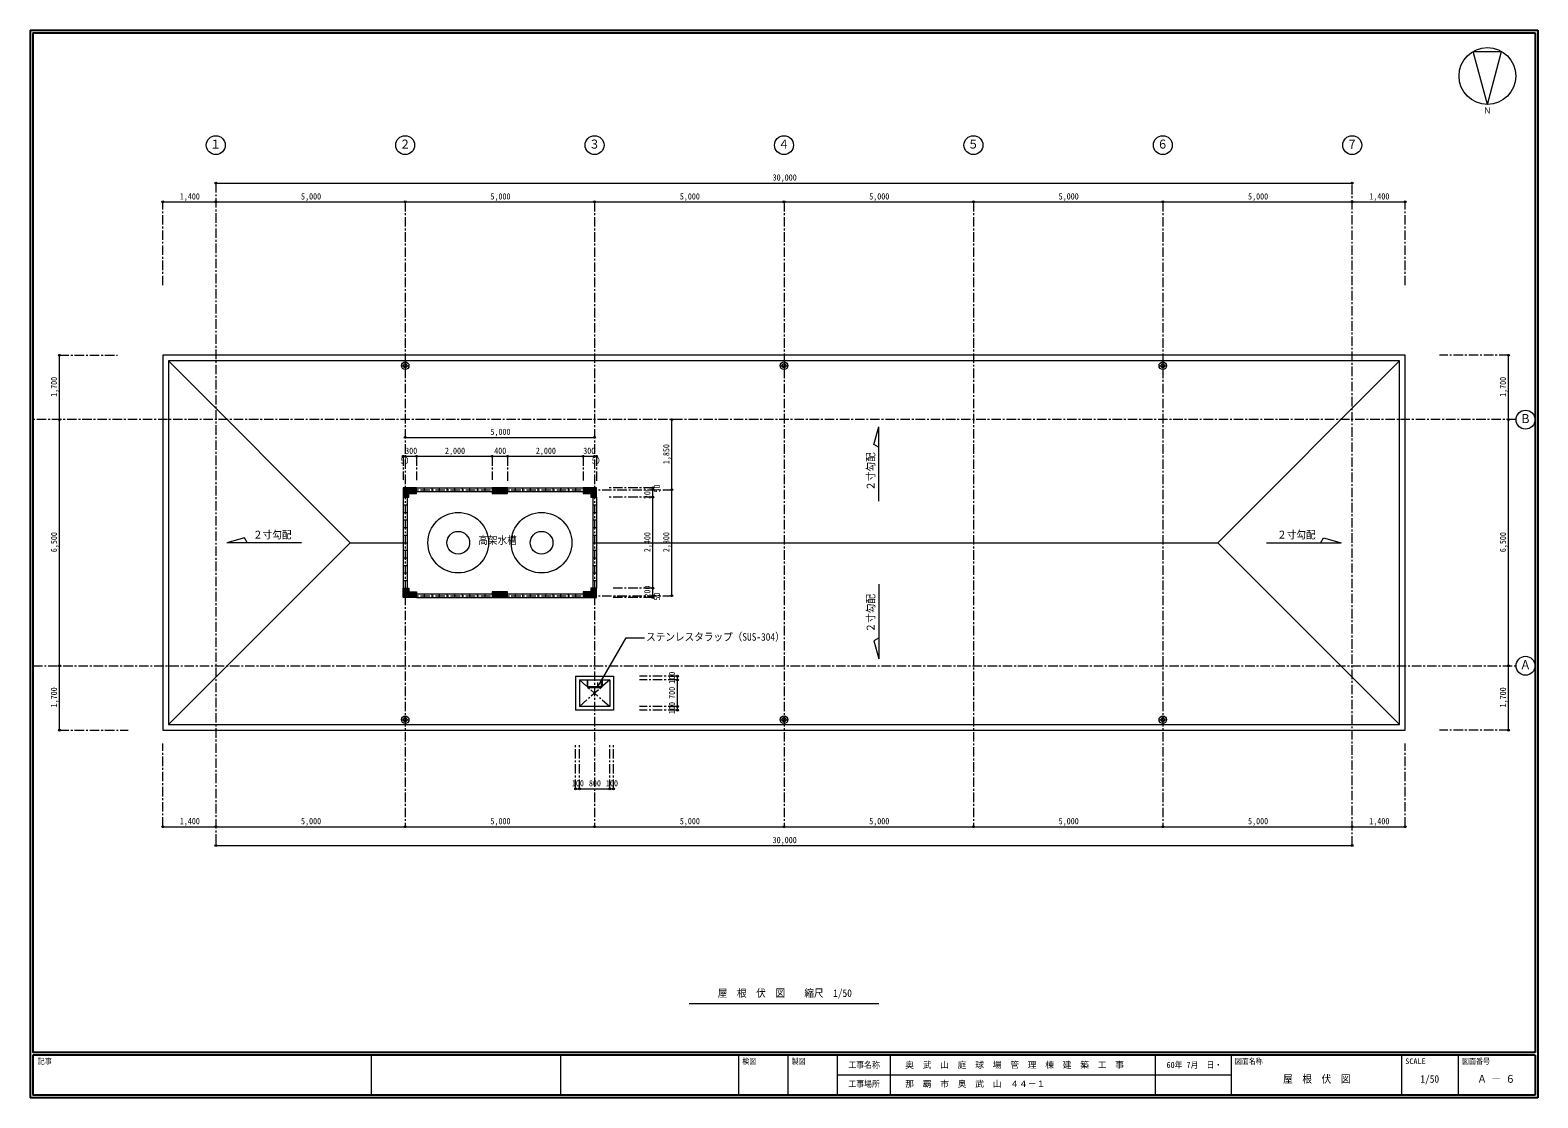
# Model space of a CAD drawing. Units: millimetres at full size, sheet at 1:50. Extents: x -19525 to 20275, y -14100 to 14100.
import ezdxf
from ezdxf.enums import TextEntityAlignment as Align

# ---------------------------------------------------------------- set-up
doc = ezdxf.new("R2010")
doc.units = ezdxf.units.MM
doc.header["$LTSCALE"] = 50
doc.header["$PDMODE"] = 32
doc.header["$PDSIZE"] = 50
doc.linetypes.add('CHAIN1', pattern=[8, 5, -1, 1, -1])
for name, color, linetype, lineweight in [('0-0_基準線･符号', 7, 'CHAIN1', 9), ('0-2_寸法線･文字', 7, 'Continuous', 9), ('0-3_躯体', 3, 'Continuous', 18), ('0-6_文字', 2, 'Continuous', 18), ('0-8_仕上(太)', 3, 'Continuous', 18), ('0-9_仕上(中)', 7, 'Continuous', 9), ('0-A_仕上(細)', 4, 'CHAIN1', 9), ('0-C_設備', 7, 'Continuous', 9), ('0-E_ハッチ', 4, 'Continuous', 9), ('0-F_その他', 253, 'Continuous', 18), ('F-8_F-8ﾚｲﾔ', 5, 'Continuous', 25)]:
    doc.layers.add(name, color=color, linetype=linetype, lineweight=lineweight)
doc.layers.add('F-6_F-6ﾚｲﾔ', color=2, linetype='Continuous')
doc.styles.add('ＭＳ ゴシック', font='')
doc.styles.get('ＭＳ ゴシック').set_extended_font_data('MS Gothic')

msp = doc.modelspace()

# ---------------------------------------------------------------- linework, layer by layer
at = {"layer": '0-0_基準線･符号'}
for p, q in [((-14625, 10062.5), (-14625, -7437.5)), ((15375, -7437.5), (15375, 10062.5)), ((-16025, 7362.5), (-16025, 9562.5)), ((-9625, 9562.5), (-9625, -6937.5)), ((-4625, 9562.5), (-4625, -6937.5)), ((375, 9562.5), (375, -6937.5)), ((5375, 9562.5), (5375, -6937.5)), ((10375, 9562.5), (10375, -6937.5)), ((16775, 7362.5), (16775, 9562.5)), ((-18750, 5512.5), (-17218.72, 5512.5)), ((19500, 5512.5), (17676.62, 5512.5)), ((19700, 3812.5), (-19450, 3812.5)), ((-9625, 1962.5), (-2587.13, 1962.5)), ((-9625, -837.5), (-2587.13, -837.5)), ((-19450, -2687.5), (19700, -2687.5)), ((-18750, -4387.5), (-16935.6, -4387.5)), ((-16025, -6937.5), (-16025, -4737.5)), ((16775, -6937.5), (16775, -4737.5)), ((19500, -4387.5), (17676.62, -4387.5))]:
    msp.add_line(p, q, dxfattribs=at)
at = {"layer": '0-2_寸法線･文字'}
for p, q in [((-14625, 10062.5), (15375, 10062.5)), ((-16025, 9562.5), (-14625, 9562.5)), ((-14625, 9562.5), (-9625, 9562.5)), ((-9625, 9562.5), (-4625, 9562.5)), ((-4625, 9562.5), (375, 9562.5)), ((375, 9562.5), (5375, 9562.5)), ((5375, 9562.5), (10375, 9562.5)), ((10375, 9562.5), (15375, 9562.5)), ((15375, 9562.5), (16775, 9562.5)), ((-18750, 3812.5), (-18750, 5512.5)), ((19500, 3812.5), (19500, 5512.5)), ((-18750, -2687.5), (-18750, 3812.5)), ((-2587.13, 1962.5), (-2587.13, 3812.5)), ((19500, -2687.5), (19500, 3812.5)), ((-9625, 3344.44), (-4625, 3344.44)), ((-9675, 2844.44), (-9625, 2844.44)), ((-9625, 2844.44), (-9325, 2844.44)), ((-9325, 2844.44), (-7325, 2844.44)), ((-7325, 2844.44), (-6925, 2844.44)), ((-6925, 2844.44), (-4925, 2844.44)), ((-4925, 2844.44), (-4625, 2844.44)), ((-4625, 2844.44), (-4575, 2844.44)), ((-3087.13, 1962.5), (-3087.13, 2012.5)), ((-3087.13, 1762.5), (-3087.13, 1962.5)), ((-3087.13, -637.5), (-3087.13, 1762.5)), ((-2587.13, -837.5), (-2587.13, 1962.5)), ((-3087.13, -837.5), (-3087.13, -637.5)), ((-3087.13, -887.5), (-3087.13, -837.5)), ((-18750, -4387.5), (-18750, -2687.5)), ((19500, -4387.5), (19500, -2687.5)), ((-2437.08, -3062.5), (-2437.08, -2962.5)), ((-2437.08, -3762.5), (-2437.08, -3062.5)), ((-2437.08, -3862.5), (-2437.08, -3762.5)), ((-5125, -5937.5), (-5025, -5937.5)), ((-5025, -5937.5), (-4225, -5937.5)), ((-4225, -5937.5), (-4125, -5937.5)), ((-16025, -6937.5), (-14625, -6937.5)), ((-14625, -6937.5), (-9625, -6937.5)), ((-9625, -6937.5), (-4625, -6937.5)), ((-4625, -6937.5), (375, -6937.5)), ((375, -6937.5), (5375, -6937.5)), ((5375, -6937.5), (10375, -6937.5)), ((10375, -6937.5), (15375, -6937.5)), ((15375, -6937.5), (16775, -6937.5)), ((-14625, -7437.5), (15375, -7437.5))]:
    msp.add_line(p, q, dxfattribs=at)
at = {"layer": '0-2_寸法線･文字', "linetype": 'CHAIN1'}
for p, q in [((-9675, 2844.44), (-9675, 2224.18)), ((-9325, 2844.44), (-9325, 2213.65)), ((-7325, 2844.44), (-7325, 2218.91)), ((-6925, 2844.44), (-6925, 2189.94)), ((-4925, 2844.44), (-4925, 2203.11)), ((-4575, 2844.44), (-4575, 2192.58)), ((-3087.13, 2012.5), (-4236.9, 2012.5)), ((-3087.13, 1762.5), (-4248.75, 1762.5)), ((-3087.13, -637.5), (-4165.79, -637.5)), ((-3087.13, -887.5), (-4177.64, -887.5)), ((-2437.08, -2962.5), (-3437.08, -2962.5)), ((-2437.08, -3062.5), (-3437.08, -3062.5)), ((-2437.08, -3762.5), (-3437.08, -3762.5)), ((-2437.08, -3862.5), (-3437.08, -3862.5)), ((-5125, -5937.5), (-5125, -4737.5)), ((-5025, -5937.5), (-5025, -4737.5)), ((-4225, -5937.5), (-4225, -4737.5)), ((-4125, -5937.5), (-4125, -4737.5))]:
    msp.add_line(p, q, dxfattribs=at)
at = {"layer": '0-2_寸法線･文字', "color": 6}
for p in [(-14625, 10062.5), (15375, 10062.5), (-16025, 9562.5), (-14625, 9562.5), (-9625, 9562.5), (-4625, 9562.5), (375, 9562.5), (5375, 9562.5), (10375, 9562.5), (15375, 9562.5), (16775, 9562.5), (-18750, 5512.5), (19500, 5512.5), (-18750, 3812.5), (-2587.13, 3812.5), (19500, 3812.5), (-9625, 3344.44), (-4625, 3344.44), (-9675, 2844.44), (-9625, 2844.44), (-9325, 2844.44), (-7325, 2844.44), (-6925, 2844.44), (-4925, 2844.44), (-4625, 2844.44), (-4575, 2844.44), (-3087.13, 2012.5), (-3087.13, 1962.5), (-3087.13, 1762.5), (-2587.13, 1962.5), (-3087.13, -637.5), (-3087.13, -837.5), (-3087.13, -887.5), (-2587.13, -837.5), (-18750, -2687.5), (19500, -2687.5), (-2437.08, -2962.5), (-2437.08, -3062.5), (-2437.08, -3762.5), (-2437.08, -3862.5), (-18750, -4387.5), (19500, -4387.5), (-5125, -5937.5), (-5025, -5937.5), (-4225, -5937.5), (-4125, -5937.5), (-16025, -6937.5), (-14625, -6937.5), (-9625, -6937.5), (-4625, -6937.5), (375, -6937.5), (5375, -6937.5), (10375, -6937.5), (15375, -6937.5), (16775, -6937.5), (-14625, -7437.5), (15375, -7437.5)]:
    msp.add_point(p, dxfattribs=at)
at = {"layer": '0-3_躯体'}
for p, q in [((-16025, 5512.5), (-16025, -4387.5)), ((16775, 5512.5), (-16025, 5512.5))]:
    msp.add_line(p, q, dxfattribs=at)
msp.add_lwpolyline([(-16025, -4387.5), (16775, -4387.5), (16775, 5512.5)], dxfattribs=at)
at = {"layer": '0-6_文字', "color": 4, "lineweight": 9}
for p, q in [((2875, 1657.74), (2875, 3625.88)), ((-12365.93, 562.5), (-14334.07, 562.5)), ((13115.93, 562.5), (15084.07, 562.5)), ((2875, -532.74), (2875, -2500.88)), ((-4535.38, -3242.5), (-4535.38, -3128.67))]:
    msp.add_line(p, q, dxfattribs=at)
at = {"layer": '0-6_文字', "color": 3}
msp.add_line((-2125, -11607.68), (2875, -11607.68), dxfattribs=at)
at = {"layer": '0-6_文字', "color": 4, "lineweight": 9}
for points in [[(2885.98, 3075.57), (2748.77, 3154.79), (2875, 3625.88)], [(-13783.76, 551.52), (-13862.98, 688.73), (-14334.07, 562.5)], [(14533.76, 551.52), (14612.98, 688.73), (15084.07, 562.5)], [(-4535.38, -3242.5), (-3790.57, -1952.46), (-3310.67, -1952.46)], [(2885.98, -1950.57), (2748.77, -2029.79), (2875, -2500.88)]]:
    msp.add_lwpolyline(points, dxfattribs=at)
at = {"layer": '0-6_文字', "color": 3}
for centre in [(-14625, 11062.5), (-9625, 11062.5), (-4625, 11062.5), (375, 11062.5), (5375, 11062.5), (10375, 11062.5), (15375, 11062.5), (19950, 3812.5), (19950, -2687.5)]:
    msp.add_circle(centre, 250, dxfattribs=at)
at = {"layer": '0-8_仕上(太)'}
for p, q in [((-15875, 5362.5), (-15875, -4237.5)), ((16625, 5362.5), (11825, 562.5)), ((16625, -4237.5), (16625, 5362.5)), ((-9325, 2012.5), (-9675, 2012.5)), ((-9325, 1862.5), (-9325, 2012.5)), ((-7325, 2012.5), (-7325, 1862.5)), ((-6925, 2012.5), (-7325, 2012.5)), ((-6925, 1862.5), (-6925, 2012.5)), ((-4575, 2012.5), (-4925, 2012.5)), ((-4925, 2012.5), (-4925, 1862.5)), ((-4575, 1762.5), (-4575, 2012.5)), ((-9525, 1762.5), (-9525, 1862.5)), ((-9525, 1862.5), (-9325, 1862.5)), ((-7325, 1862.5), (-6925, 1862.5)), ((-4925, 1862.5), (-4725, 1862.5)), ((-4725, 1862.5), (-4725, 1762.5)), ((-4725, 1762.5), (-4575, 1762.5)), ((-15875, -4237.5), (-11075, 562.5)), ((-11075, 562.5), (-9675, 562.5)), ((-4575, 562.5), (11825, 562.5)), ((16625, -4237.5), (11825, 562.5)), ((-9675, -637.5), (-9525, -637.5)), ((-9675, -887.5), (-9675, -637.5)), ((-9525, -637.5), (-9525, -737.5)), ((-9525, -737.5), (-9325, -737.5)), ((-7325, -737.5), (-7325, -887.5)), ((-6925, -737.5), (-7325, -737.5)), ((-6925, -887.5), (-6925, -737.5)), ((-4925, -737.5), (-4925, -887.5)), ((-4725, -737.5), (-4925, -737.5)), ((-4725, -637.5), (-4725, -737.5)), ((-7325, -887.5), (-6925, -887.5)), ((-4925, -887.5), (-4575, -887.5)), ((-15875, -4237.5), (16625, -4237.5))]:
    msp.add_line(p, q, dxfattribs=at)
for points in [[(16625, 5362.5), (-15875, 5362.5), (-11075, 562.5)], [(-9675, 2012.5), (-9675, 1762.5), (-9525, 1762.5)], [(-9325, -737.5), (-9325, -887.5), (-9675, -887.5)], [(-4575, -887.5), (-4575, -637.5), (-4725, -637.5)]]:
    msp.add_lwpolyline(points, dxfattribs=at)
at = {"layer": '0-9_仕上(中)'}
for p, q in [((-9325, 2012.5), (-7325, 2012.5)), ((-9125, 2012.5), (-9125, 1912.5)), ((-8925, 2012.5), (-8925, 1912.5)), ((-8725, 2012.5), (-8725, 1912.5)), ((-8525, 2012.5), (-8525, 1912.5)), ((-8325, 2012.5), (-8325, 1912.5)), ((-8125, 2012.5), (-8125, 1912.5)), ((-7925, 2012.5), (-7925, 1912.5)), ((-7725, 2012.5), (-7725, 1912.5)), ((-7525, 2012.5), (-7525, 1912.5)), ((-6925, 2012.5), (-4925, 2012.5)), ((-6725, 2012.5), (-6725, 1912.5)), ((-6525, 2012.5), (-6525, 1912.5)), ((-6325, 2012.5), (-6325, 1912.5)), ((-6125, 2012.5), (-6125, 1912.5)), ((-5925, 2012.5), (-5925, 1912.5)), ((-5725, 2012.5), (-5725, 1912.5)), ((-5525, 2012.5), (-5525, 1912.5)), ((-5325, 2012.5), (-5325, 1912.5)), ((-5125, 2012.5), (-5125, 1912.5)), ((-9675, 1762.5), (-9675, -637.5)), ((-9575, 1762.5), (-9575, -637.5)), ((-9325, 1912.5), (-7325, 1912.5)), ((-6925, 1912.5), (-4925, 1912.5)), ((-4675, 1762.5), (-4675, -637.5)), ((-4575, 1762.5), (-4575, -637.5)), ((-9675, 1562.5), (-9575, 1562.5)), ((-9675, 1362.5), (-9575, 1362.5)), ((-4675, 1562.5), (-4575, 1562.5)), ((-4675, 1362.5), (-4575, 1362.5)), ((-9675, 1162.5), (-9575, 1162.5)), ((-9675, 962.5), (-9575, 962.5)), ((-4675, 1162.5), (-4575, 1162.5)), ((-4675, 962.5), (-4575, 962.5)), ((-9675, 762.5), (-9575, 762.5)), ((-9675, 562.5), (-9575, 562.5)), ((-4675, 762.5), (-4575, 762.5)), ((-4675, 562.5), (-4575, 562.5)), ((-9675, 362.5), (-9575, 362.5)), ((-9675, 162.5), (-9575, 162.5)), ((-4675, 362.5), (-4575, 362.5)), ((-4675, 162.5), (-4575, 162.5)), ((-9675, -37.5), (-9575, -37.5)), ((-9675, -237.5), (-9575, -237.5)), ((-4675, -37.5), (-4575, -37.5)), ((-4675, -237.5), (-4575, -237.5)), ((-9675, -437.5), (-9575, -437.5)), ((-9325, -787.5), (-7325, -787.5)), ((-9125, -787.5), (-9125, -887.5)), ((-8925, -787.5), (-8925, -887.5)), ((-8725, -787.5), (-8725, -887.5)), ((-8525, -787.5), (-8525, -887.5)), ((-8325, -787.5), (-8325, -887.5)), ((-8125, -787.5), (-8125, -887.5)), ((-7925, -787.5), (-7925, -887.5)), ((-7725, -787.5), (-7725, -887.5)), ((-7525, -787.5), (-7525, -887.5)), ((-6925, -787.5), (-4925, -787.5)), ((-6725, -787.5), (-6725, -887.5)), ((-6525, -787.5), (-6525, -887.5)), ((-6325, -787.5), (-6325, -887.5)), ((-6125, -787.5), (-6125, -887.5)), ((-5925, -787.5), (-5925, -887.5)), ((-5725, -787.5), (-5725, -887.5)), ((-5525, -787.5), (-5525, -887.5)), ((-5325, -787.5), (-5325, -887.5)), ((-5125, -787.5), (-5125, -887.5)), ((-4675, -437.5), (-4575, -437.5)), ((-9325, -887.5), (-7325, -887.5)), ((-6925, -887.5), (-4925, -887.5)), ((-5125, -2962.5), (-5125, -3862.5)), ((-5025, -3062.5), (-5025, -3762.5)), ((-4825, -3062.5), (-4825, -3232.5)), ((-4805, -3232.5), (-4805, -3062.5)), ((-4445, -3232.5), (-4445, -3062.5)), ((-4425, -3062.5), (-4425, -3232.5)), ((-4455, -3242.5), (-4795, -3242.5)), ((-4795, -3262.5), (-4455, -3262.5)), ((-4125, -3862.5), (-5125, -3862.5)), ((-4225, -3762.5), (-5025, -3762.5))]:
    msp.add_line(p, q, dxfattribs=at)
for points in [[(-5125, -2962.5), (-4125, -2962.5), (-4125, -3862.5)], [(-5025, -3062.5), (-4225, -3062.5), (-4225, -3762.5)]]:
    msp.add_lwpolyline(points, dxfattribs=at)
for centre, radius, start, end in [((-4795, -3232.5), 30, 180, 270), ((-4795, -3232.5), 10, 180, 270), ((-4455, -3232.5), 10, 270, 0), ((-4455, -3232.5), 30, 270, 0)]:
    msp.add_arc(centre, radius, start, end, dxfattribs=at)
at = {"layer": '0-A_仕上(細)'}
for p, q in [((-5025, -3062.5), (-4225, -3762.5)), ((-4225, -3062.5), (-5025, -3762.5))]:
    msp.add_line(p, q, dxfattribs=at)
at = {"layer": '0-C_設備'}
for p, q in [((-9725, 5237.5), (-9525, 5237.5)), ((-9625, 5337.5), (-9625, 5137.5)), ((275, 5237.5), (475, 5237.5)), ((375, 5337.5), (375, 5137.5)), ((10275, 5237.5), (10475, 5237.5)), ((10375, 5337.5), (10375, 5137.5)), ((-9725, -4112.5), (-9525, -4112.5)), ((-9625, -4212.5), (-9625, -4012.5)), ((275, -4112.5), (475, -4112.5)), ((375, -4212.5), (375, -4012.5)), ((10275, -4112.5), (10475, -4112.5)), ((10375, -4212.5), (10375, -4012.5))]:
    msp.add_line(p, q, dxfattribs=at)
for centre, radius in [((-9625, 5237.5), 100), ((-9625, 5237.5), 50), ((375, 5237.5), 100), ((375, 5237.5), 50), ((10375, 5237.5), 100), ((10375, 5237.5), 50), ((-8225, 562.5), 800), ((-6025, 562.5), 800), ((-8225, 562.5), 300), ((-6025, 562.5), 300), ((-9625, -4112.5), 100), ((-9625, -4112.5), 50), ((375, -4112.5), 100), ((375, -4112.5), 50), ((10375, -4112.5), 100), ((10375, -4112.5), 50)]:
    msp.add_circle(centre, radius, dxfattribs=at)
at = {"layer": '0-E_ハッチ'}
for p, q in [((-9629.67, 2012.5), (-9479.67, 1862.5)), ((-9566.03, 2012.5), (-9416.03, 1862.5)), ((-9502.39, 2012.5), (-9352.39, 1862.5)), ((-7237.65, 2012.5), (-7087.65, 1862.5)), ((-7174.01, 2012.5), (-7024.01, 1862.5)), ((-7110.37, 2012.5), (-6960.37, 1862.5)), ((-4849.88, 2012.5), (-4599.88, 1762.5)), ((-4786.24, 2012.5), (-4575, 1801.26)), ((-4722.6, 2012.5), (-4575, 1864.9)), ((-9675, -658.75), (-9446.25, -887.5)), ((-9675, -722.39), (-9509.89, -887.5)), ((-9632.61, -637.5), (-9382.61, -887.5)), ((-7270.37, -737.5), (-7120.37, -887.5)), ((-7206.73, -737.5), (-7056.73, -887.5)), ((-7143.09, -737.5), (-6993.09, -887.5)), ((-4836.32, -737.5), (-4686.32, -887.5)), ((-4772.68, -737.5), (-4622.68, -887.5)), ((-4725, -721.54), (-4575, -871.54))]:
    msp.add_line(p, q, dxfattribs=at)
at = {"layer": '0-F_その他', "color": 3}
msp.add_line((18944.26, 12138.56), (19319.26, 13538.08), dxfattribs=at)
msp.add_lwpolyline([(18944.26, 12138.56), (18569.26, 13538.08), (19319.26, 13538.08)], dxfattribs=at)
msp.add_circle((18944.26, 12888.56), 750, dxfattribs=at)
at = {"layer": '0-F_その他'}
for points in [[(-9675, 2012.5), (-9675, 1762.5), (-9525, 1762.5)], [(-9675, 2012.5), (-9525, 1762.5), (-9525, 1862.5)], [(-9675, 2012.5), (-9525, 1862.5), (-9325, 1862.5)], [(-9675, 2012.5), (-9325, 1862.5), (-9325, 2012.5)], [(-7325, 1862.5), (-6925, 1862.5), (-7325, 2012.5), (-6925, 2012.5)], [(-4575, 2012.5), (-4925, 2012.5), (-4925, 1862.5)], [(-4575, 2012.5), (-4925, 1862.5), (-4725, 1862.5)], [(-4725, 1762.5), (-4575, 1762.5), (-4575, 2012.5)], [(-4575, 2012.5), (-4725, 1862.5), (-4725, 1762.5)], [(-9525, -637.5), (-9675, -637.5), (-9675, -887.5)], [(-9675, -887.5), (-9525, -737.5), (-9525, -637.5)], [(-9675, -887.5), (-9325, -887.5), (-9325, -737.5)], [(-9675, -887.5), (-9325, -737.5), (-9525, -737.5)], [(-7325, -887.5), (-6925, -887.5), (-7325, -737.5), (-6925, -737.5)], [(-4925, -887.5), (-4575, -887.5), (-4575, -637.5)], [(-4725, -737.5), (-4925, -887.5), (-4575, -637.5)], [(-4725, -737.5), (-4925, -737.5), (-4925, -887.5)], [(-4575, -637.5), (-4725, -637.5), (-4725, -737.5)]]:
    msp.add_solid(points, dxfattribs=at)
at = {"layer": 'F-8_F-8ﾚｲﾔ'}
for p, q in [((-19525, 14100), (20275, 14100)), ((-19525, 14100), (-19525, -14100)), ((-19450, 14025), (20200, 14025)), ((-19450, 14025), (-19450, -12900)), ((20200, 14025), (20200, -12900)), ((20275, 14100), (20275, -14100)), ((20200, -12900), (-19450, -12900)), ((20200, -12975), (-19450, -12975)), ((-19450, -12975), (-19450, -14025)), ((20200, -12975), (20200, -14025)), ((20275, -14100), (-19525, -14100)), ((20200, -14025), (-19450, -14025))]:
    msp.add_line(p, q, dxfattribs=at)
at = {"layer": 'F-8_F-8ﾚｲﾔ', "color": 7, "lineweight": 9}
for p, q in [((-10525, -12975), (-10525, -14025)), ((-5525, -12975), (-5525, -14025)), ((-825, -12975), (-825, -14025)), ((475, -12975), (475, -14025)), ((1775, -12975), (1775, -14025)), ((3175, -13000), (3175, -14025)), ((10175, -12975), (10175, -14025)), ((12175, -12975), (12175, -14025)), ((16675, -12975), (16675, -14025)), ((18175, -12975), (18175, -14025)), ((12175, -13500), (1775, -13500))]:
    msp.add_line(p, q, dxfattribs=at)

# ---------------------------------------------------------------- texts
at = {"layer": '0-2_寸法線･文字', "color": 2, "style": 'ＭＳ ゴシック', "width": 0.9}
for s, p in [('30,000', (75, 10077.5)), ('1,400', (-15575, 9577.5)), ('5,000', (-12375, 9577.5)), ('5,000', (-7375, 9577.5)), ('5,000', (-2375, 9577.5)), ('5,000', (2625, 9577.5)), ('5,000', (7625, 9577.5)), ('5,000', (12625, 9577.5)), ('1,400', (15825, 9577.5)), ('5,000', (-7375, 3359.44)), ('50', (-9750, 2604.44)), ('300', (-9625, 2859.44)), ('2,000', (-8575, 2859.44)), ('400', (-7275, 2859.44)), ('2,000', (-6175, 2859.44)), ('300', (-4925, 2859.44)), ('50', (-4700, 2604.44)), ('100', (-5225, -5922.5)), ('800', (-4775, -5922.5)), ('100', (-4325, -5922.5)), ('1,400', (-15575, -6922.5)), ('5,000', (-12375, -6922.5)), ('5,000', (-7375, -6922.5)), ('5,000', (-2375, -6922.5)), ('5,000', (2625, -6922.5)), ('5,000', (7625, -6922.5)), ('5,000', (12625, -6922.5)), ('1,400', (15825, -6922.5)), ('30,000', (75, -7422.5))]:
    msp.add_text(s, height=165, dxfattribs=at).set_placement(p, align=Align.BOTTOM_LEFT)
for s, p in [('1,700', (-18765, 4412.5)), ('1,700', (19485, 4412.5)), ('1,850', (-2602.13, 2637.5)), ('200', (-3102.13, 1712.5)), ('50', (-2847.13, 1887.5)), ('6,500', (-18765, 312.5)), ('2,400', (-3102.13, 312.5)), ('2,800', (-2602.13, 312.5)), ('6,500', (19485, 312.5)), ('200', (-3102.13, -887.5)), ('50', (-2847.13, -962.5)), ('100', (-2452.08, -3162.5)), ('1,700', (-18765, -3787.5)), ('700', (-2452.08, -3562.5)), ('1,700', (19485, -3787.5)), ('100', (-2452.08, -3962.5))]:
    msp.add_text(s, height=165, rotation=90, dxfattribs=at).set_placement(p, align=Align.BOTTOM_LEFT)
at = {"layer": '0-6_文字', "style": 'ＭＳ ゴシック', "width": 0.9}
for s, height, p in [('Ｎ', 165, (18840.08, 11842.39)), ('１', 238.3, (-14775, 10900)), ('２', 238.3, (-9775, 10900)), ('３', 238.3, (-4775, 10900)), ('４', 238.3, (225, 10900)), ('５', 238.3, (5225, 10900)), ('６', 238.3, (10225, 10900)), ('７', 238.3, (15225, 10900)), ('Ｂ', 238.3, (19800, 3650)), ('２寸勾配', 201.6, (-13641.79, 612)), ('２寸勾配', 201.6, (13391.79, 612)), ('高架水槽', 201.6, (-7694.03, 467.11)), ('ステンレスタラップ（SUS-304）', 201.6, (-3264.97, -2087.16)), ('Ａ', 238.3, (19800, -2850)), ('屋\u3000根\u3000伏\u3000図\u3000\u3000縮尺\u30001/50', 201.6, (-1375, -11495.18))]:
    msp.add_text(s, height=height, dxfattribs=at).set_placement(p, align=Align.BOTTOM_LEFT)
for p in [(2825.5, 1933.6), (2825.5, -1808.6)]:
    msp.add_text('２寸勾配', height=201.6, rotation=90, dxfattribs=at).set_placement(p, align=Align.BOTTOM_LEFT)
at = {"layer": 'F-6_F-6ﾚｲﾔ', "color": 3, "style": 'ＭＳ ゴシック', "width": 0.9}
for s, p in [('記事', (-19325, -13250)), ('検図', (-725, -13250)), ('製図', (575, -13250)), ('図面名称', (12275, -13250)), ('SCALE', (16775, -13250)), ('図面番号', (18275, -13250))]:
    msp.add_text(s, height=146.6, dxfattribs=at).set_placement(p, align=Align.BOTTOM_LEFT)
at = {"layer": 'F-6_F-6ﾚｲﾔ', "style": 'ＭＳ ゴシック', "width": 0.9}
for s, height, p in [('工事名称', 165, (2075, -13362.5)), ('60年 7月  日・', 165, (10475, -13362.5)), ('屋\u3000根\u3000伏\u3000図', 201.6, (13550, -13762.5)), ('1/50', 201.6, (17175, -13762.5)), ('Ａ ― ６', 201.6, (18675, -13762.5)), ('工事場所', 165, (2075, -13862.5))]:
    msp.add_text(s, height=height, dxfattribs=at).set_placement(p, align=Align.BOTTOM_LEFT)
at = {"layer": 'F-6_F-6ﾚｲﾔ', "style": 'ＭＳ ゴシック'}
for s, p in [('奥\u3000武\u3000山\u3000庭\u3000球\u3000場\u3000管\u3000理\u3000棟\u3000建\u3000築\u3000工\u3000事', (3575, -13362.5)), ('那\u3000覇\u3000市\u3000奥\u3000武\u3000山\u3000４４－１', (3575, -13862.5))]:
    msp.add_text(s, height=165, dxfattribs=at).set_placement(p, align=Align.BOTTOM_LEFT)

doc.saveas('drawing.dxf')
